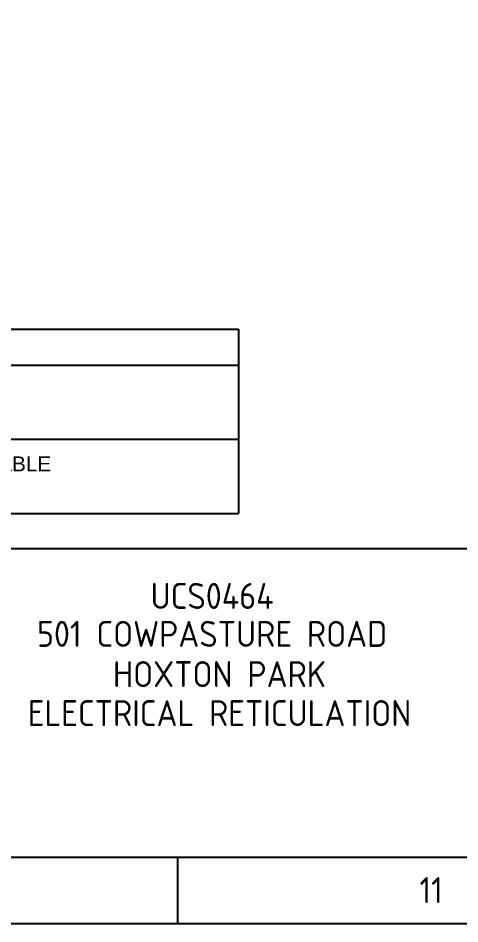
# Paper-space layout 'SHEET (2)' of a CAD drawing. Header units: metres, sheet in millimetres. Extents: x -9 to 824, y -5 to 581.
# Drawn here: x 648.1 to 707.7, y -5.4 to 116.8 of the extents above; entities that cross this region are included whole.
import ezdxf
from ezdxf.enums import TextEntityAlignment as Align

# ---------------------------------------------------------------- set-up
doc = ezdxf.new("R2010")
doc.units = ezdxf.units.M
doc.layers.get('0').update_dxf_attribs({"color": 6})
doc.layers.add('_User Miscellaneous1', color=7, linetype='Continuous')
doc.layers.add('Notes', color=7, linetype='Continuous')
doc.styles.add('iecISOCP', font='isocp.shx')
doc.styles.get("Standard").update_dxf_attribs({"font": 'arial.ttf'})

# ---------------------------------------------------------------- blocks, each defined once
blk = doc.blocks.new('A1_FRAME_TITLE')
at = {"layer": 'Notes', "linetype": 'Continuous'}
blk.add_line((678.72, 5.97), (678.72, -3.03), dxfattribs=at)
at = {"layer": 'Notes', "color": 3, "linetype": 'Continuous', "flags": 128}
for points in [[(123.8, 47.62), (824.37, 47.62)], [(123.8, 5.97), (824.37, 5.97)]]:
    blk.add_lwpolyline(points, dxfattribs=at)
at = {"layer": 'Notes', "color": 7, "style": 'iecISOCP'}
blk.add_text('11', height=3.5, dxfattribs=at).set_placement((711.36, -0.22))
at = {"layer": 'Notes', "color": 7, "style": 'iecISOCP', "flags": 8}
blk.add_attdef('VERSION_NO', text='', height=2.5, rotation=90, dxfattribs=at).set_placement((302.04, 43.81), align=Align.MIDDLE_CENTER)
at = {"layer": 'Notes', "color": 7, "style": 'iecISOCP'}
for tag, p in [('CAP_NO', (513.19, 43.46)), ('IE_NUM', (513.05, 37.81)), ('REF_No_1', (335.24, 32.31)), ('REF_1', (362.52, 32.31)), ('GEN_WO', (441.71, 31.76)), ('HV_SWITCH', (513.46, 32.16)), ('REF_No_2', (335.24, 26.31)), ('REF_2', (362.52, 26.31)), ('OH_WO', (441.71, 25.81)), ('UBD_REF', (513.05, 25.83)), ('REF_No_3', (335.24, 20.31)), ('REF_3', (362.52, 20.31)), ('UG_WO', (441.71, 20.05)), ('GIS_MAP_No', (513.05, 20.04)), ('REF_No_4', (335.24, 14.31)), ('REF_4', (362.52, 14.31)), ('SUB_WO', (441.71, 13.81)), ('HV_OP_DIAG', (513.33, 14.2)), ('LGA', (512.95, 7.78))]:
    blk.add_attdef(tag, p, '', height=2.5, dxfattribs=at)
at = {"layer": 'Notes', "style": 'iecISOCP'}
for tag, p in [('T1', (684.37, 39.47)), ('T2', (684.37, 34.35)), ('T3', (684.37, 28.92)), ('T4', (684.37, 23.66)), ('T5', (684.37, 18.23)), ('T6', (684.37, 12.97))]:
    blk.add_attdef(tag, text='', height=3.5, dxfattribs=at).set_placement(p, align=Align.CENTER)
at = {"layer": 'Notes', "color": 7, "style": 'iecISOCP'}
for tag, p in [('scale', (567.76, 33.27)), ('DRAWN', (567.76, 24.93)), ('DATE', (567.76, 16.88)), ('DESIGN', (605.62, 9.15))]:
    blk.add_attdef(tag, text='', height=2.5, dxfattribs=at).set_placement(p, align=Align.CENTER)
at = {"layer": 'Notes', "color": 4, "style": 'iecISOCP'}
blk.add_attdef('NUM', text='', height=7, dxfattribs=at).set_placement((792.37, 20.12), align=Align.MIDDLE_CENTER)
at = {"layer": 'Notes', "color": 1, "style": 'iecISOCP'}
blk.add_attdef('REV', text='', height=5, dxfattribs=at).set_placement((820.05, 17.1), align=Align.CENTER)
at = {"layer": 'Notes', "color": 7, "style": 'iecISOCP'}
for tag, p in [('NS', (790.71, 8.12)), ('SHTS', (805.41, 8.12))]:
    blk.add_attdef(tag, text='', height=2.5, dxfattribs=at).set_placement(p, align=Align.MIDDLE)
at = {"layer": 'Notes', "style": 'iecISOCP'}
blk.add_attdef('ExportID', (9.08, 2.39), '', height=2.5, dxfattribs=at)
at = {"layer": 'Notes', "style": 'iecISOCP', "flags": 1}
for tag, p in [('ProjectType', (14.17, -26.8)), ('ProjectNumber', (23.56, -26.82)), ('DrawingNumber', (35.51, -26.8)), ('ProjectDescription', (47.56, -26.83)), ('ExportDate', (60.28, -26.79)), ('ExportUserName', (69.15, -26.8)), ('DesignerCompanyName', (81.48, -26.79)), ('ExportAreaOfInterest', (97.1, -26.81)), ('GIS_SUCCESS', (112, -26.78)), ('CAD_SUCCESS', (121.79, -26.78)), ('DEPOTCODE', (132.11, -26.88)), ('ExportCategories', (140.08, -26.8)), ('Comments', (154.38, -26.88))]:
    blk.add_attdef(tag, p, '', height=1, dxfattribs=at)
blk = doc.blocks.new('*T122')
at = {"layer": '_User Miscellaneous1', "color": 0, "lineweight": -2, "transparency": 16777216}
for p, q in [((0, 0), (127.56, 0)), ((0, 0), (0, -24.87)), ((127.56, 0), (127.56, -24.87)), ((0, -4.87), (127.56, -4.87)), ((34.23, -4.87), (34.23, -24.87)), ((0, -14.87), (127.56, -14.87)), ((0, -24.87), (127.56, -24.87))]:
    blk.add_line(p, q, dxfattribs=at)
at = {"layer": '_User Miscellaneous1', "color": 0, "linetype": 'Continuous', "transparency": 16777216, "char_height": 2}
for s, insert, width, attachment_point in [('HV CIRCUIT LEGEND', (63.78, -2.43), 125.5563, 5), ('EXISTING UG CABLE', (35.23, -9.87), 91.3313, 4), ('LAY 11kV 240 mm² CU 3C XLPE /PVC/HDPE CABLE \\PR.L = 210.0m    C.L = 408.0m', (35.23, -19.87), 91.3313, 4)]:
    blk.add_mtext(s, dxfattribs=dict(at, insert=insert, width=width, attachment_point=attachment_point))

psp = doc.layouts.new('SHEET (2)')

# ---------------------------------------------------------------- linework, layer by layer
at = {"layer": 'Notes', "color": 3, "linetype": 'Continuous'}
psp.add_lwpolyline([(-9.08, 581), (824.27, 581), (824.27, -5.42), (-9.08, -5.42)], close=True, dxfattribs=at)

# ---------------------------------------------------------------- block references
ref = psp.add_blockref('A1_FRAME_TITLE', (-9.08, -2.39))
ref.add_attrib('T1', 'UCS0464 ', dxfattribs={"layer": 'Notes', "height": 3.5, "style": 'iecISOCP'}).set_placement((675.29, 37.08), align=Align.CENTER)
ref.add_attrib('T2', '501 COWPASTURE ROAD ', dxfattribs={"layer": 'Notes', "height": 3.5, "style": 'iecISOCP'}).set_placement((675.29, 31.96), align=Align.CENTER)
ref.add_attrib('T3', 'HOXTON PARK', dxfattribs={"layer": 'Notes', "height": 3.5, "style": 'iecISOCP'}).set_placement((675.29, 26.53), align=Align.CENTER)
ref.add_attrib('T4', 'ELECTRICAL RETICULATION', dxfattribs={"layer": 'Notes', "height": 3.5, "style": 'iecISOCP'}).set_placement((675.29, 21.27), align=Align.CENTER)
psp.add_blockref('*T122', (550.27, 74.84))

doc.saveas('drawing.dxf')
